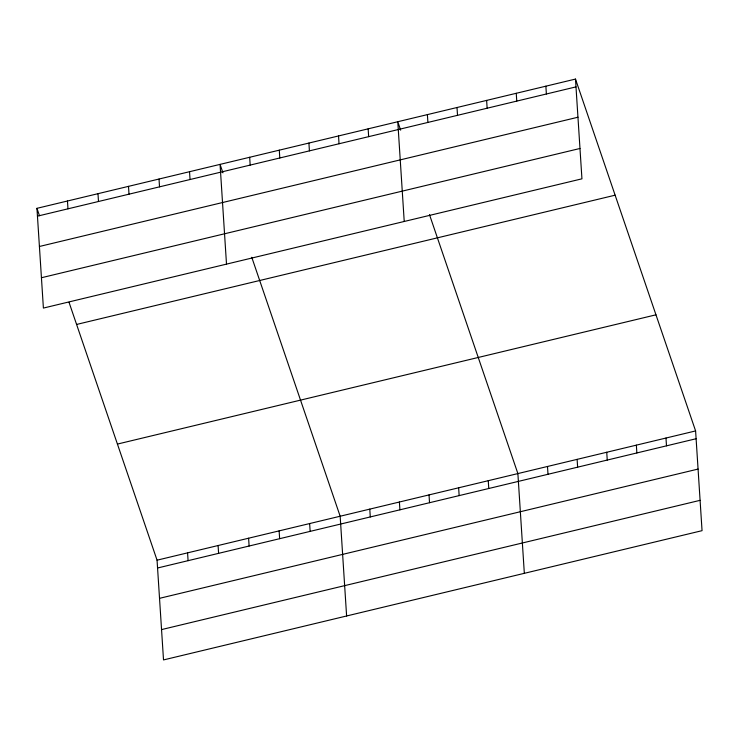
<?xml version="1.0" encoding="UTF-8"?>
<svg xmlns="http://www.w3.org/2000/svg" width="739" height="739" viewBox="0 0 739 739"><rect width="100%" height="100%" fill="white"/><g stroke="black" fill="none" stroke-linecap="round" stroke-linejoin="round"><path stroke-width="1.11" d="M575.487 79.073L581.944 178.82L43.398 308.071L36.95 208.333L575.487 79.073L695.602 430.929L702.05 530.667L163.513 659.927L157.056 560.18L69.023 302.279M37.458 216.148L575.995 86.888M39.416 246.484L577.963 117.224M41.439 277.735L579.976 148.474M76.588 324.449L615.125 195.188M117.427 444.074L655.964 314.814M157.056 560.18L695.602 430.929M157.564 567.995L696.101 438.735M159.522 598.331L698.069 469.071M161.545 629.591L700.092 500.331M400.658 130.175L397.776 121.732L404.224 221.469M429.479 214.624L517.882 473.579L524.33 573.316M222.938 172.834L220.056 164.391L226.503 264.128M251.759 257.274L340.162 516.238L346.609 615.975M36.95 208.333L39.472 215.723M665.978 438.033L666.486 445.839M636.362 445.146L636.861 452.952M606.737 452.25L607.246 460.064M577.122 459.362L577.63 467.168M545.872 86.186L546.38 93.992M547.497 466.475L548.005 474.281M516.256 93.299L516.755 101.104M486.631 100.402L487.14 108.217M488.257 480.692L488.765 488.497M457.016 107.515L457.515 115.321M458.642 487.795L459.15 495.61M427.391 114.619L427.899 122.434M429.026 494.908L429.525 502.714M399.402 502.021L399.91 509.827M368.151 128.845L368.659 136.65M369.786 509.125L370.285 516.94M338.536 135.948L339.035 143.763M308.911 143.061L309.419 150.867M309.641 523.563L310.149 531.369M279.296 150.165L279.795 157.98M279.13 530.888L279.638 538.694M249.671 157.278L250.179 165.083M248.609 538.214L249.117 546.019M218.097 545.539L218.596 553.345M189.535 171.716L190.043 179.522M187.577 552.864L188.085 560.67M159.024 179.041L159.522 186.847M128.503 186.357L129.011 194.172M97.982 193.683L98.49 201.498M67.471 201.008L67.97 208.823"/></g></svg>
